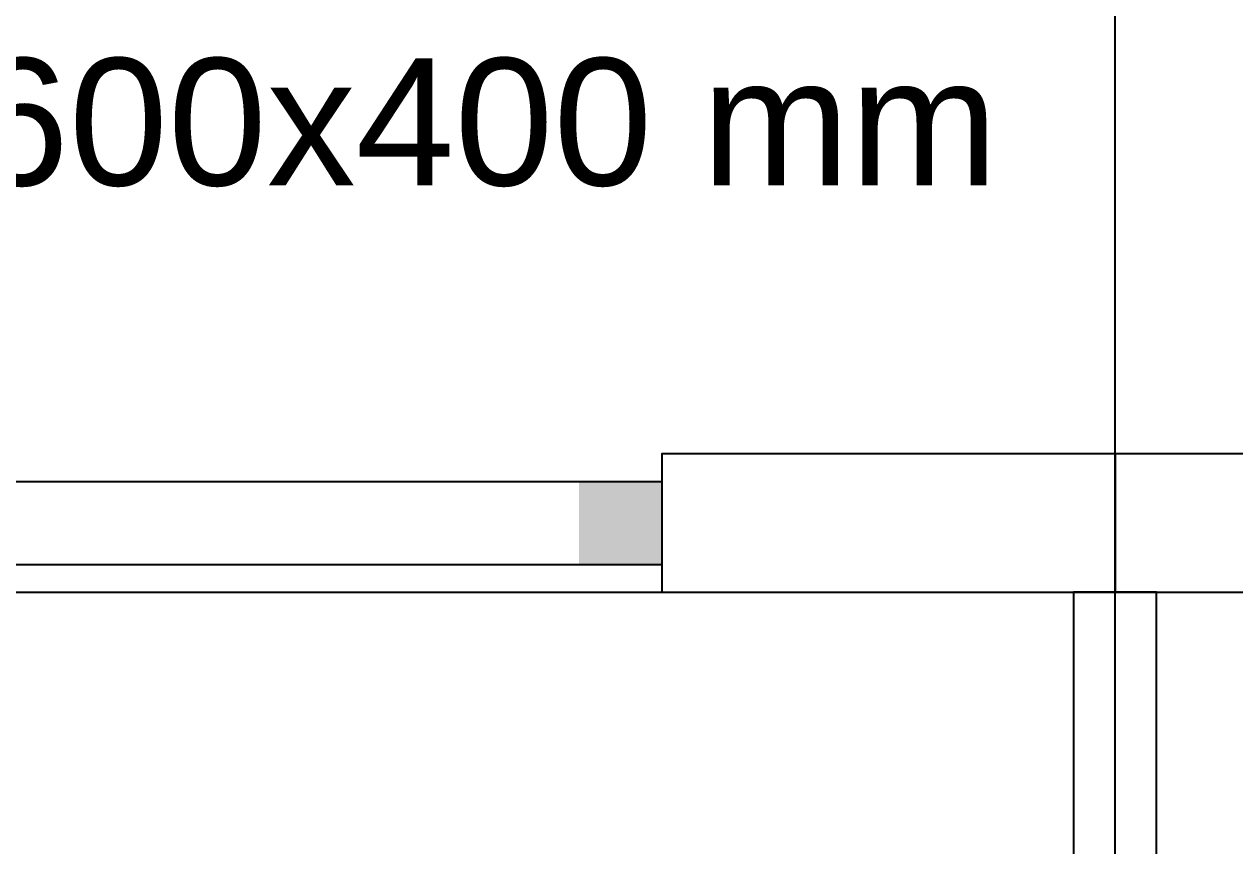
# Model space of a CAD drawing. Header units: millimetres. Extents: x -973 to 28250, y -35942 to 8545.
# Drawn here: x 22342 to 23217, y -7283 to -6689 of the extents above; entities that cross this region are included whole.
import ezdxf
from ezdxf.enums import TextEntityAlignment as Align

# ---------------------------------------------------------------- set-up
doc = ezdxf.new("R2010")
doc.units = ezdxf.units.MM
for name, color, linetype in [('PENCERE', 10, 'Continuous'), ('R02_AKS', 8, 'Continuous'), ('R02_DUVAR', 7, 'Continuous'), ('R02_OLCU', 4, 'Continuous'), ('R02_PENCERE', 4, 'Continuous')]:
    doc.layers.add(name, color=color, linetype=linetype)
doc.styles.get("Standard").update_dxf_attribs({"font": 'Arial.ttf'})
doc.dimstyles.new('ISO-25', dxfattribs={"dimtxt": 12, "dimasz": 3, "dimexe": 1.25, "dimexo": 0.625, "dimgap": 4, "dimtad": 1, "dimtxsty": 'Standard', "dimcen": 2.5, "dimadec": 0, "dimazin": 0, "dimtfac": 1, "dimtmove": 0, "dimatfit": 3, "dimfxl": 1, "dimarcsym": 0})

# ---------------------------------------------------------------- blocks, each defined once
blk = doc.blocks.new('R02_SRC_P03')
at = {"layer": 'PENCERE', "color": 1}
for p, q in [((53375.862, 7992.278), (53385.862, 7992.278)), ((53377.862, 7932.278), (53377.862, 7992.278)), ((53383.862, 7932.278), (53383.862, 7992.278)), ((53375.862, 7932.278), (53385.862, 7932.278))]:
    blk.add_line(p, q, dxfattribs=at)
for points in [[(53377.862, 7992.278), (53377.862, 7986.278), (53383.862, 7992.278), (53383.862, 7986.278)], [(53377.862, 7932.278), (53377.862, 7938.278), (53383.862, 7932.278), (53383.862, 7938.278)]]:
    blk.add_solid(points, dxfattribs=at)
blk = doc.blocks.new('R02_CK_D06_H_1_1_P')
blk.add_lwpolyline([(927.5, 0), (1255, 0), (1255, 100), (927.5, 100)], close=True)
at = {"xscale": 10, "yscale": 10, "rotation": 270}
blk.add_blockref('R02_SRC_P03', (-78995.28192, 533858.6174), dxfattribs=at)
blk = doc.blocks.new('R02_CK_D01_H_1_1_P')
blk.add_lwpolyline([(0, 0), (1255, 0), (1255, 100), (0, 100)], close=True)
blk = doc.blocks.new('R02_CK_I02_V_1_1_P')
blk.add_lwpolyline([(1037.5, 0), (1255, 0), (1255, 60), (1037.5, 60)], close=True)
blk = doc.blocks.new('*D316')
at = {"layer": 'Defpoints', "color": 0, "transparency": 16777216}
for p in [(23130, -5960), (21875, -7000), (23130, -7000)]:
    blk.add_point(p, dxfattribs=at)
at = {"layer": 'R02_OLCU', "color": 4, "lineweight": -2, "transparency": 16777216}
for p, q in [((21875, -6940), (21875, -5915)), ((23130, -6940), (23130, -5915)), ((21955, -5960), (23050, -5960))]:
    blk.add_line(p, q, dxfattribs=at)
at = {"layer": 'R02_OLCU', "color": 4, "transparency": 16777216}
for points in [[(21955, -5946.67), (21955, -5973.33), (21875, -5960)], [(23050, -5946.67), (23050, -5973.33), (23130, -5960)]]:
    blk.add_solid(points, dxfattribs=at)
at = {"layer": 'R02_OLCU', "color": 4, "transparency": 16777216, "insert": (22502.5, -5858.84), "char_height": 110, "attachment_point": 5}
blk.add_mtext('1255', dxfattribs=at)
blk = doc.blocks.new('*D317')
at = {"layer": 'Defpoints', "color": 0, "transparency": 16777216}
for p in [(27900, -5960), (23130, -7000), (27900, -7000)]:
    blk.add_point(p, dxfattribs=at)
at = {"layer": 'R02_OLCU', "color": 4, "lineweight": -2, "transparency": 16777216}
for p, q in [((23130, -6940), (23130, -5915)), ((27900, -6940), (27900, -5915)), ((23210, -5960), (27820, -5960))]:
    blk.add_line(p, q, dxfattribs=at)
at = {"layer": 'R02_OLCU', "color": 4, "transparency": 16777216}
for points in [[(23210, -5946.67), (23210, -5973.33), (23130, -5960)], [(27820, -5946.67), (27820, -5973.33), (27900, -5960)]]:
    blk.add_solid(points, dxfattribs=at)
at = {"layer": 'R02_OLCU', "color": 4, "transparency": 16777216, "insert": (25515, -5858.84), "char_height": 110, "attachment_point": 5}
blk.add_mtext('4770', dxfattribs=at)

msp = doc.modelspace()

# ---------------------------------------------------------------- linework, layer by layer
at = {"layer": 'R02_AKS'}
for p, q in [((23130, -13180), (23130, -6750)), ((15320, -7100), (28250, -7100))]:
    msp.add_line(p, q, dxfattribs=at)

# ---------------------------------------------------------------- block references
at = {"layer": 'R02_DUVAR'}
for name, p in [('R02_CK_D06_H_1_1_P', (21875, -7100)), ('R02_CK_D01_H_1_1_P', (23130, -7100))]:
    msp.add_blockref(name, p, dxfattribs=at)
at = {"layer": 'R02_DUVAR', "rotation": 90}
msp.add_blockref('R02_CK_I02_V_1_1_P', (23160, -8355), dxfattribs=at)

# ---------------------------------------------------------------- texts
at = {"layer": 'R02_PENCERE'}
msp.add_text('P03 - 600x400 mm', height=92, dxfattribs=at).set_placement((22502.5, -6760), align=Align.MIDDLE_CENTER)

# ---------------------------------------------------------------- dimensions: what is measured, and where the dimension line sits
at = {"layer": 'R02_OLCU'}
for base, p1, p2, picture, middle in [((23130, -5960), (21875, -7000), (23130, -7000), '*D316', (22502.5, -5858.84)), ((27900, -5960), (23130, -7000), (27900, -7000), '*D317', (25515, -5858.84))]:
    dim = msp.add_linear_dim(base=base, p1=p1, p2=p2, dimstyle='ISO-25', override={"dimtxt": 110, "dimasz": 80, "dimexe": 45, "dimexo": 60, "dimgap": 45, "dimdec": 1, "dimclrd": 4, "dimclre": 4, "dimclrt": 4, "dimtix": 1, "dimatfit": 1}, dxfattribs=at)
    dim.commit()
    dim.dimension.update_dxf_attribs({"geometry": picture, "text_midpoint": middle})

doc.saveas('drawing.dxf')
